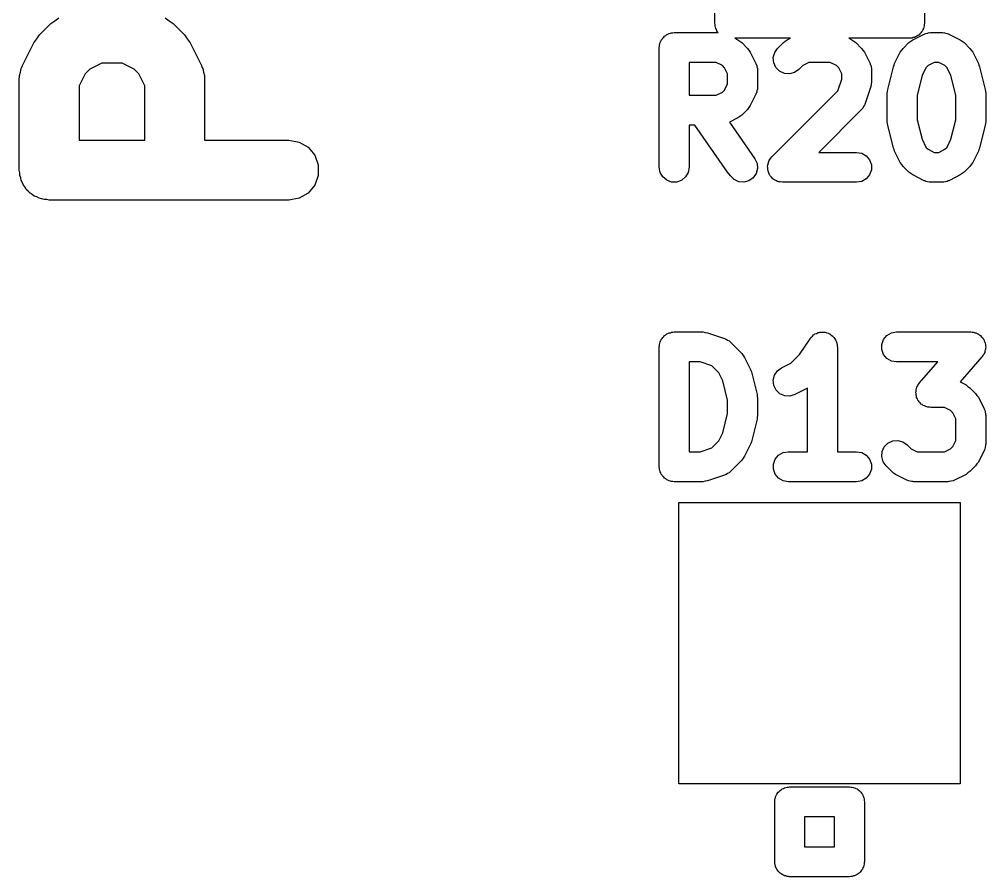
# Model space of a CAD drawing. Extents: x 25.3 to 49.5, y -85.5 to -24.8.
# Drawn here: x 37.163 to 41.262, y -58.864 to -55.228 of the extents above; entities that cross this region are included whole.
import ezdxf

# ---------------------------------------------------------------- set-up
doc = ezdxf.new("R2010")
doc.units = 0
doc.header["$MEASUREMENT"] = 0
doc.layers.add('BLACK', color=7, linetype='CONTINUOUS')

msp = doc.modelspace()

# ---------------------------------------------------------------- linework, layer by layer
at = {"layer": 'Black'}
for p, q in [((40.1129, -55.245), (40.1129, -54.61)), ((41.0019, -54.61), (41.0019, -55.245)), ((37.2482, -55.2943), (37.2966, -55.2459)), ((37.2966, -55.2459), (37.3133, -55.2342)), ((37.3133, -55.2342), (37.3296, -55.2221)), ((37.7818, -55.2221), (37.7982, -55.2342)), ((37.7982, -55.2342), (37.8149, -55.2459)), ((37.8149, -55.2459), (37.8632, -55.2943)), ((40.1139, -55.2505), (40.1129, -55.245)), ((40.1139, -55.256), (40.1139, -55.2505)), ((40.1158, -55.2612), (40.1139, -55.256)), ((41.0009, -55.256), (40.999, -55.2612)), ((41.0019, -55.245), (41.0009, -55.2505)), ((41.0009, -55.2505), (41.0009, -55.256)), ((37.2365, -55.311), (37.2482, -55.2943)), ((37.8632, -55.2943), (37.8749, -55.311)), ((39.8962, -55.3034), (39.8997, -55.2992)), ((39.8997, -55.2992), (39.9045, -55.2964)), ((39.9045, -55.2964), (39.9088, -55.2928)), ((39.9088, -55.2928), (39.914, -55.2909)), ((39.914, -55.2909), (39.9188, -55.2881)), ((39.9188, -55.2881), (39.9243, -55.2872)), ((39.9243, -55.2872), (39.9295, -55.2853)), ((39.9295, -55.2853), (39.9351, -55.2853)), ((39.9351, -55.2853), (39.9405, -55.2843)), ((39.9405, -55.2843), (40.1269, -55.2843)), ((40.1167, -55.2667), (40.1158, -55.2612)), ((40.1195, -55.2715), (40.1167, -55.2667)), ((40.1214, -55.2767), (40.1195, -55.2715)), ((40.125, -55.281), (40.1214, -55.2767)), ((40.1269, -55.2843), (40.125, -55.281)), ((40.9523, -55.3152), (41.0007, -55.291)), ((40.9744, -55.2964), (40.9701, -55.3)), ((40.9792, -55.2936), (40.9744, -55.2964)), ((40.9828, -55.2894), (40.9792, -55.2936)), ((40.987, -55.2858), (40.9828, -55.2894)), ((40.9898, -55.281), (40.987, -55.2858)), ((40.9934, -55.2767), (40.9898, -55.281)), ((40.9953, -55.2715), (40.9934, -55.2767)), ((40.9981, -55.2667), (40.9953, -55.2715)), ((40.999, -55.2612), (40.9981, -55.2667)), ((41.0007, -55.291), (41.0042, -55.29)), ((41.0042, -55.29), (41.0074, -55.2881)), ((41.0074, -55.2881), (41.0147, -55.2868)), ((41.0147, -55.2868), (41.0219, -55.2847)), ((41.0219, -55.2847), (41.0255, -55.2849)), ((41.0255, -55.2849), (41.0291, -55.2843)), ((41.0291, -55.2843), (41.0775, -55.2843)), ((41.0775, -55.2843), (41.0811, -55.2849)), ((41.0811, -55.2849), (41.0848, -55.2847)), ((41.0848, -55.2847), (41.0919, -55.2868)), ((41.0919, -55.2868), (41.0992, -55.2881)), ((41.0992, -55.2881), (41.1024, -55.29)), ((41.1024, -55.29), (41.1059, -55.291)), ((41.1059, -55.291), (41.1543, -55.3152)), ((37.176, -55.4241), (37.2244, -55.3273)), ((37.2244, -55.3273), (37.2365, -55.311)), ((37.8749, -55.311), (37.887, -55.3273)), ((37.887, -55.3273), (37.9354, -55.4241)), ((39.878, -55.3368), (39.8799, -55.3316)), ((39.878, -55.3423), (39.878, -55.3368)), ((39.8799, -55.3316), (39.8809, -55.3261)), ((39.8809, -55.3261), (39.8836, -55.3213)), ((39.8836, -55.3213), (39.8855, -55.3161)), ((39.8855, -55.3161), (39.8891, -55.3118)), ((39.8891, -55.3118), (39.8919, -55.307)), ((39.8919, -55.307), (39.8962, -55.3034)), ((40.4336, -55.3085), (40.1974, -55.3085)), ((40.1974, -55.3085), (40.2108, -55.3152)), ((40.2108, -55.3152), (40.219, -55.3213)), ((40.219, -55.3213), (40.2273, -55.3271)), ((40.2273, -55.3271), (40.2515, -55.3513)), ((40.3795, -55.3513), (40.4036, -55.3271)), ((40.4036, -55.3271), (40.412, -55.3213)), ((40.412, -55.3213), (40.4201, -55.3152)), ((40.4201, -55.3152), (40.4336, -55.3085)), ((40.9384, -55.3085), (40.6812, -55.3085)), ((40.6812, -55.3085), (40.6947, -55.3152)), ((40.6947, -55.3152), (40.7028, -55.3213)), ((40.7028, -55.3213), (40.7112, -55.3271)), ((40.7112, -55.3271), (40.7353, -55.3513)), ((40.9116, -55.3513), (40.9358, -55.3271)), ((40.9358, -55.3271), (40.9442, -55.3213)), ((40.9439, -55.3075), (40.9384, -55.3085)), ((40.9494, -55.3075), (40.9439, -55.3075)), ((40.9442, -55.3213), (40.9523, -55.3152)), ((40.9546, -55.3056), (40.9494, -55.3075)), ((40.9601, -55.3047), (40.9546, -55.3056)), ((40.9649, -55.3019), (40.9601, -55.3047)), ((40.9701, -55.3), (40.9649, -55.3019)), ((41.1543, -55.3152), (41.1624, -55.3213)), ((41.1624, -55.3213), (41.1708, -55.3271)), ((41.1708, -55.3271), (41.195, -55.3513)), ((39.877, -55.3478), (39.878, -55.3423)), ((39.877, -55.8558), (39.877, -55.3478)), ((40.2515, -55.3513), (40.2574, -55.3596)), ((40.2574, -55.3596), (40.2634, -55.3678)), ((40.2634, -55.3678), (40.2876, -55.4162)), ((40.3611, -55.3907), (40.3668, -55.3694)), ((40.3668, -55.3694), (40.3795, -55.3513)), ((40.7353, -55.3513), (40.7412, -55.3596)), ((40.7412, -55.3596), (40.7472, -55.3678)), ((40.7472, -55.3678), (40.7714, -55.4162)), ((40.8756, -55.4162), (40.8997, -55.3678)), ((40.8997, -55.3678), (40.9058, -55.3596)), ((40.9058, -55.3596), (40.9116, -55.3513)), ((41.195, -55.3513), (41.2008, -55.3596)), ((41.2008, -55.3596), (41.2069, -55.3678)), ((41.2069, -55.3678), (41.2311, -55.4162)), ((37.5131, -55.4143), (37.4616, -55.4401)), ((37.5983, -55.4143), (37.5131, -55.4143)), ((37.6498, -55.4401), (37.5983, -55.4143)), ((40.004, -55.4113), (40.004, -55.5504)), ((40.1191, -55.4113), (40.004, -55.4113)), ((40.1448, -55.4242), (40.1191, -55.4113)), ((40.2876, -55.4162), (40.2887, -55.4197)), ((40.2887, -55.4197), (40.2905, -55.4229)), ((40.363, -55.4126), (40.3611, -55.3907)), ((40.3723, -55.4326), (40.363, -55.4126)), ((40.5119, -55.4113), (40.4862, -55.4242)), ((40.6029, -55.4113), (40.5119, -55.4113)), ((40.6286, -55.4242), (40.6029, -55.4113)), ((40.7714, -55.4162), (40.7725, -55.4197)), ((40.7725, -55.4197), (40.7743, -55.4229)), ((40.8736, -55.4228), (40.8756, -55.4162)), ((41.0441, -55.4113), (41.0183, -55.4242)), ((41.0625, -55.4113), (41.0441, -55.4113)), ((41.0883, -55.4242), (41.0625, -55.4113)), ((41.2311, -55.4162), (41.233, -55.4228)), ((37.1635, -55.4663), (37.1677, -55.4521)), ((37.1677, -55.4521), (37.1703, -55.4374)), ((37.1703, -55.4374), (37.1739, -55.4311)), ((37.1739, -55.4311), (37.176, -55.4241)), ((37.4424, -55.4593), (37.4166, -55.5108)), ((37.4616, -55.4401), (37.4424, -55.4593)), ((37.6691, -55.4593), (37.6498, -55.4401)), ((37.6948, -55.5108), (37.6691, -55.4593)), ((37.9354, -55.4241), (37.9375, -55.4311)), ((37.9375, -55.4311), (37.9412, -55.4374)), ((37.9412, -55.4374), (37.9437, -55.4521)), ((37.9437, -55.4521), (37.948, -55.4663)), ((40.1544, -55.4338), (40.1448, -55.4242)), ((40.1673, -55.4596), (40.1544, -55.4338)), ((40.1673, -55.5022), (40.1673, -55.4596)), ((40.2905, -55.4229), (40.2918, -55.4302)), ((40.2918, -55.4302), (40.2939, -55.4373)), ((40.2939, -55.4373), (40.2937, -55.441)), ((40.2937, -55.441), (40.2943, -55.4446)), ((40.2943, -55.4446), (40.2943, -55.5171)), ((40.3879, -55.4482), (40.3723, -55.4326)), ((40.4079, -55.4575), (40.3879, -55.4482)), ((40.4299, -55.4594), (40.4079, -55.4575)), ((40.4512, -55.4537), (40.4299, -55.4594)), ((40.4693, -55.4411), (40.4512, -55.4537)), ((40.4862, -55.4242), (40.4693, -55.4411)), ((40.6383, -55.4338), (40.6286, -55.4242)), ((40.6511, -55.4596), (40.6383, -55.4338)), ((40.6511, -55.4826), (40.6511, -55.4596)), ((40.7743, -55.4229), (40.7756, -55.4302)), ((40.7756, -55.4302), (40.7777, -55.4373)), ((40.7777, -55.4373), (40.7775, -55.441)), ((40.7775, -55.441), (40.7781, -55.4446)), ((40.7781, -55.4446), (40.7781, -55.493)), ((40.8466, -55.5259), (40.8707, -55.4292)), ((40.8707, -55.4292), (40.8736, -55.4228)), ((41.0087, -55.4338), (40.9923, -55.4667)), ((41.0183, -55.4242), (41.0087, -55.4338)), ((41.0979, -55.4338), (41.0883, -55.4242)), ((41.1143, -55.4667), (41.0979, -55.4338)), ((41.233, -55.4228), (41.2359, -55.4292)), ((41.2359, -55.4292), (41.2601, -55.5259)), ((37.1626, -55.4809), (37.1639, -55.4736)), ((37.1626, -55.8679), (37.1626, -55.4809)), ((37.1639, -55.4736), (37.1635, -55.4663)), ((37.948, -55.4663), (37.9475, -55.4736)), ((37.9475, -55.4736), (37.9488, -55.4809)), ((37.9488, -55.4809), (37.9488, -55.7409)), ((40.1544, -55.5279), (40.1673, -55.5022)), ((40.6349, -55.5312), (40.6511, -55.4826)), ((40.7764, -55.503), (40.7749, -55.513)), ((40.7781, -55.493), (40.7764, -55.503)), ((40.9923, -55.4667), (40.9717, -55.5491)), ((41.1349, -55.5491), (41.1143, -55.4667)), ((37.4166, -55.5108), (37.4166, -55.7409)), ((37.6948, -55.7409), (37.6948, -55.5108)), ((40.1191, -55.5504), (40.1448, -55.5375)), ((40.1448, -55.5375), (40.1544, -55.5279)), ((40.2876, -55.5455), (40.2634, -55.5939)), ((40.2887, -55.542), (40.2876, -55.5455)), ((40.2905, -55.5389), (40.2887, -55.542)), ((40.2918, -55.5315), (40.2905, -55.5389)), ((40.2939, -55.5244), (40.2918, -55.5315)), ((40.2943, -55.5171), (40.2937, -55.5207)), ((40.2937, -55.5207), (40.2939, -55.5244)), ((40.3553, -55.8109), (40.6349, -55.5312)), ((40.7749, -55.513), (40.7507, -55.5856)), ((40.8447, -55.5413), (40.846, -55.5337)), ((40.8447, -55.6623), (40.8447, -55.5413)), ((40.846, -55.5337), (40.8466, -55.5259)), ((41.2601, -55.5259), (41.2606, -55.5337)), ((41.2606, -55.5337), (41.2619, -55.5413)), ((41.2619, -55.5413), (41.2619, -55.6623)), ((40.004, -55.5504), (40.1191, -55.5504)), ((40.7507, -55.5856), (40.7489, -55.5888)), ((40.9717, -55.5491), (40.9717, -55.6545)), ((41.1349, -55.6545), (41.1349, -55.5491)), ((40.2515, -55.6104), (40.2273, -55.6346)), ((40.2574, -55.6021), (40.2515, -55.6104)), ((40.2634, -55.5939), (40.2574, -55.6021)), ((40.7353, -55.6104), (40.5535, -55.7923)), ((40.7374, -55.6074), (40.7353, -55.6104)), ((40.7402, -55.605), (40.7374, -55.6074)), ((40.7437, -55.5985), (40.7402, -55.605)), ((40.748, -55.5924), (40.7437, -55.5985)), ((40.7489, -55.5888), (40.748, -55.5924)), ((40.2108, -55.6465), (40.1745, -55.6647)), ((40.1745, -55.6647), (40.2828, -55.8194)), ((40.219, -55.6404), (40.2108, -55.6465)), ((40.2273, -55.6346), (40.219, -55.6404)), ((40.846, -55.6699), (40.8447, -55.6623)), ((40.9717, -55.6545), (40.9923, -55.7369)), ((41.1143, -55.7369), (41.1349, -55.6545)), ((41.2619, -55.6623), (41.2606, -55.6699)), ((40.004, -55.6774), (40.004, -55.8558)), ((40.0284, -55.6774), (40.004, -55.6774)), ((40.1673, -55.8758), (40.0284, -55.6774)), ((40.8466, -55.6777), (40.846, -55.6699)), ((40.8707, -55.7744), (40.8466, -55.6777)), ((41.2601, -55.6777), (41.2359, -55.7744)), ((41.2606, -55.6699), (41.2601, -55.6777)), ((37.4166, -55.7409), (37.6948, -55.7409)), ((37.9488, -55.7409), (38.3056, -55.7409)), ((38.3056, -55.7409), (38.3491, -55.7486)), ((38.3491, -55.7486), (38.3873, -55.7706)), ((40.9923, -55.7369), (41.0087, -55.7698)), ((41.0979, -55.7698), (41.1143, -55.7369)), ((38.3873, -55.7706), (38.4156, -55.8044)), ((40.8736, -55.7808), (40.8707, -55.7744)), ((40.8756, -55.7874), (40.8736, -55.7808)), ((40.8997, -55.8358), (40.8756, -55.7874)), ((41.0087, -55.7698), (41.0183, -55.7794)), ((41.0183, -55.7794), (41.0441, -55.7923)), ((41.0625, -55.7923), (41.0883, -55.7794)), ((41.0883, -55.7794), (41.0979, -55.7698)), ((41.2311, -55.7874), (41.2069, -55.8358)), ((41.233, -55.7808), (41.2311, -55.7874)), ((41.2359, -55.7744), (41.233, -55.7808)), ((38.4156, -55.8044), (38.4307, -55.8459)), ((40.2828, -55.8194), (40.2922, -55.8394)), ((40.3405, -55.837), (40.3426, -55.829)), ((40.3426, -55.829), (40.3442, -55.8267)), ((40.3442, -55.8267), (40.3452, -55.8241)), ((40.3452, -55.8241), (40.3505, -55.8177)), ((40.3505, -55.8177), (40.3553, -55.8109)), ((40.5535, -55.7923), (40.7146, -55.7923)), ((40.7146, -55.7923), (40.7364, -55.7961)), ((40.7364, -55.7961), (40.7555, -55.8072)), ((40.7555, -55.8072), (40.7696, -55.8241)), ((40.7696, -55.8241), (40.7772, -55.8448)), ((41.0441, -55.7923), (41.0625, -55.7923)), ((37.1645, -55.8788), (37.1626, -55.8679)), ((38.4307, -55.8459), (38.4307, -55.89)), ((39.8809, -55.8775), (39.877, -55.8558)), ((40.004, -55.8558), (40.0002, -55.8775)), ((40.2941, -55.8614), (40.2884, -55.8827)), ((40.2922, -55.8394), (40.2941, -55.8614)), ((40.3369, -55.8503), (40.3376, -55.8476)), ((40.3376, -55.8585), (40.3369, -55.8503)), ((40.3376, -55.8448), (40.3405, -55.837)), ((40.3376, -55.8476), (40.3376, -55.8448)), ((40.3376, -55.8668), (40.3376, -55.8585)), ((40.3386, -55.8695), (40.3376, -55.8668)), ((40.3388, -55.8722), (40.3386, -55.8695)), ((40.3423, -55.8798), (40.3388, -55.8722)), ((40.7772, -55.8668), (40.7696, -55.8876)), ((40.7772, -55.8448), (40.7772, -55.8668)), ((40.9058, -55.844), (40.8997, -55.8358)), ((40.9116, -55.8523), (40.9058, -55.844)), ((40.9358, -55.8765), (40.9116, -55.8523)), ((41.195, -55.8523), (41.1708, -55.8765)), ((41.2008, -55.844), (41.195, -55.8523)), ((41.2069, -55.8358), (41.2008, -55.844)), ((37.1645, -55.89), (37.1645, -55.8788)), ((37.1683, -55.9004), (37.1645, -55.89)), ((37.1703, -55.9113), (37.1683, -55.9004)), ((37.1758, -55.921), (37.1703, -55.9113)), ((38.4307, -55.89), (38.4156, -55.9314)), ((39.8919, -55.8966), (39.8809, -55.8775)), ((39.9088, -55.9108), (39.8919, -55.8966)), ((39.9295, -55.9183), (39.9088, -55.9108)), ((39.9723, -55.9108), (39.9516, -55.9183)), ((39.9892, -55.8966), (39.9723, -55.9108)), ((40.0002, -55.8775), (39.9892, -55.8966)), ((40.1788, -55.8922), (40.1673, -55.8758)), ((40.1944, -55.9078), (40.1788, -55.8922)), ((40.2144, -55.9171), (40.1944, -55.9078)), ((40.2577, -55.9134), (40.2364, -55.9191)), ((40.2757, -55.9007), (40.2577, -55.9134)), ((40.2884, -55.8827), (40.2757, -55.9007)), ((40.3452, -55.8876), (40.3423, -55.8798)), ((40.347, -55.8897), (40.3452, -55.8876)), ((40.3481, -55.8922), (40.347, -55.8897)), ((40.354, -55.8981), (40.3481, -55.8922)), ((40.3593, -55.9045), (40.354, -55.8981)), ((40.3618, -55.9059), (40.3593, -55.9045)), ((40.3637, -55.9078), (40.3618, -55.9059)), ((40.3713, -55.9113), (40.3637, -55.9078)), ((40.3784, -55.9155), (40.3713, -55.9113)), ((40.7555, -55.9045), (40.7364, -55.9155)), ((40.7696, -55.8876), (40.7555, -55.9045)), ((40.9441, -55.8823), (40.9358, -55.8765)), ((40.9523, -55.8884), (40.9441, -55.8823)), ((41.0007, -55.9126), (40.9523, -55.8884)), ((41.0042, -55.9136), (41.0007, -55.9126)), ((41.0074, -55.9155), (41.0042, -55.9136)), ((41.1024, -55.9136), (41.0992, -55.9155)), ((41.1059, -55.9126), (41.1024, -55.9136)), ((41.1349, -55.8981), (41.1059, -55.9126)), ((41.1543, -55.8884), (41.1349, -55.8981)), ((41.1624, -55.8824), (41.1543, -55.8884)), ((41.1708, -55.8765), (41.1624, -55.8824)), ((37.1796, -55.9314), (37.1758, -55.921)), ((37.1868, -55.9399), (37.1796, -55.9314)), ((37.1923, -55.9495), (37.1868, -55.9399)), ((37.2008, -55.9567), (37.1923, -55.9495)), ((38.4156, -55.9314), (38.3873, -55.9652)), ((39.9516, -55.9183), (39.9295, -55.9183)), ((40.2364, -55.9191), (40.2144, -55.9171)), ((40.3812, -55.916), (40.3784, -55.9155)), ((40.3837, -55.9171), (40.3812, -55.916)), ((40.392, -55.9179), (40.3837, -55.9171)), ((40.4002, -55.9193), (40.392, -55.9179)), ((40.7146, -55.9193), (40.4002, -55.9193)), ((40.7364, -55.9155), (40.7146, -55.9193)), ((41.0147, -55.9168), (41.0074, -55.9155)), ((41.0219, -55.9189), (41.0147, -55.9168)), ((41.0255, -55.9187), (41.0219, -55.9189)), ((41.0291, -55.9193), (41.0255, -55.9187)), ((41.0775, -55.9193), (41.0291, -55.9193)), ((41.0811, -55.9187), (41.0775, -55.9193)), ((41.0848, -55.9189), (41.0811, -55.9187)), ((41.0919, -55.9168), (41.0848, -55.9189)), ((41.0992, -55.9155), (41.0919, -55.9168)), ((37.208, -55.9652), (37.2008, -55.9567)), ((37.2176, -55.9707), (37.208, -55.9652)), ((37.2261, -55.9779), (37.2176, -55.9707)), ((37.2366, -55.9817), (37.2261, -55.9779)), ((37.2462, -55.9872), (37.2366, -55.9817)), ((37.2571, -55.9892), (37.2462, -55.9872)), ((37.2676, -55.993), (37.2571, -55.9892)), ((37.2787, -55.993), (37.2676, -55.993)), ((37.2896, -55.9949), (37.2787, -55.993)), ((38.3056, -55.9949), (37.2896, -55.9949)), ((38.3491, -55.9872), (38.3056, -55.9949)), ((38.3873, -55.9652), (38.3491, -55.9872)), ((39.8962, -56.5734), (39.8997, -56.5692)), ((39.8997, -56.5692), (39.9045, -56.5664)), ((39.9045, -56.5664), (39.9088, -56.5628)), ((39.9088, -56.5628), (39.914, -56.5609)), ((39.914, -56.5609), (39.9188, -56.5581)), ((39.9188, -56.5581), (39.9243, -56.5572)), ((39.9243, -56.5572), (39.9295, -56.5553)), ((39.9295, -56.5553), (39.9351, -56.5553)), ((39.9351, -56.5553), (39.9405, -56.5543)), ((39.9405, -56.5543), (40.0615, -56.5543)), ((40.0615, -56.5543), (40.0715, -56.5561)), ((40.0715, -56.5561), (40.0816, -56.5576)), ((40.0816, -56.5576), (40.1541, -56.5818)), ((40.5267, -56.5721), (40.5319, -56.5666)), ((40.5319, -56.5666), (40.535, -56.5651)), ((40.535, -56.5651), (40.5377, -56.5628)), ((40.5377, -56.5628), (40.5449, -56.5602)), ((40.5449, -56.5602), (40.5517, -56.5569)), ((40.5517, -56.5569), (40.5552, -56.5565)), ((40.5552, -56.5565), (40.5585, -56.5553)), ((40.5585, -56.5553), (40.566, -56.5553)), ((40.566, -56.5553), (40.5736, -56.5544)), ((40.5736, -56.5544), (40.577, -56.5553)), ((40.577, -56.5553), (40.5805, -56.5553)), ((40.5805, -56.5553), (40.5876, -56.5579)), ((40.5876, -56.5579), (40.595, -56.5597)), ((40.595, -56.5597), (40.5979, -56.5616)), ((40.5979, -56.5616), (40.6012, -56.5628)), ((40.6012, -56.5628), (40.6071, -56.5677)), ((40.6071, -56.5677), (40.6134, -56.5719)), ((40.829, -56.5861), (40.8432, -56.5692)), ((40.8432, -56.5692), (40.8623, -56.5581)), ((40.8623, -56.5581), (40.884, -56.5543)), ((40.884, -56.5543), (41.1984, -56.5543)), ((41.1984, -56.5543), (41.2046, -56.5554)), ((41.2046, -56.5554), (41.2108, -56.5555)), ((41.2108, -56.5555), (41.2153, -56.5573)), ((41.2153, -56.5573), (41.2202, -56.5581)), ((41.2202, -56.5581), (41.2255, -56.5612)), ((41.2255, -56.5612), (41.2313, -56.5635)), ((41.2313, -56.5635), (41.235, -56.5667)), ((41.235, -56.5667), (41.2393, -56.5692)), ((41.2393, -56.5692), (41.2433, -56.5739)), ((39.878, -56.6068), (39.8799, -56.6016)), ((39.878, -56.6123), (39.878, -56.6068)), ((39.8799, -56.6016), (39.8809, -56.5961)), ((39.8809, -56.5961), (39.8836, -56.5913)), ((39.8836, -56.5913), (39.8855, -56.5861)), ((39.8855, -56.5861), (39.8891, -56.5818)), ((39.8891, -56.5818), (39.8919, -56.577)), ((39.8919, -56.577), (39.8962, -56.5734)), ((40.1541, -56.5818), (40.1574, -56.5835)), ((40.1574, -56.5835), (40.1609, -56.5844)), ((40.1609, -56.5844), (40.167, -56.5887)), ((40.167, -56.5887), (40.1735, -56.5923)), ((40.1735, -56.5923), (40.176, -56.595)), ((40.176, -56.595), (40.179, -56.5971)), ((40.179, -56.5971), (40.2273, -56.6455)), ((40.4718, -56.6499), (40.5167, -56.5826)), ((40.5167, -56.5826), (40.5191, -56.58)), ((40.5191, -56.58), (40.5209, -56.577)), ((40.5209, -56.577), (40.5267, -56.5721)), ((40.6134, -56.5719), (40.6154, -56.5747)), ((40.6154, -56.5747), (40.6181, -56.577)), ((40.6181, -56.577), (40.6219, -56.5836)), ((40.6219, -56.5836), (40.6264, -56.5897)), ((40.6264, -56.5897), (40.6274, -56.593)), ((40.6274, -56.593), (40.6292, -56.5961)), ((40.6292, -56.5961), (40.6305, -56.6035)), ((40.6305, -56.6035), (40.6326, -56.6108)), ((40.6326, -56.6108), (40.6324, -56.6143)), ((40.8214, -56.6068), (40.829, -56.5861)), ((40.8214, -56.6288), (40.8214, -56.6068)), ((41.2433, -56.5739), (41.2479, -56.578)), ((41.2479, -56.578), (41.2503, -56.5823)), ((41.2503, -56.5823), (41.2534, -56.5861)), ((41.2534, -56.5861), (41.2556, -56.5919)), ((41.2556, -56.5919), (41.2586, -56.5973)), ((41.2586, -56.5973), (41.2593, -56.6022)), ((41.2593, -56.6022), (41.261, -56.6068)), ((41.261, -56.6068), (41.261, -56.613)), ((39.877, -56.6178), (39.878, -56.6123)), ((39.877, -57.1258), (39.877, -56.6178)), ((40.2273, -56.6455), (40.2332, -56.6538)), ((40.4351, -56.6866), (40.4718, -56.6499)), ((40.6324, -56.6143), (40.633, -56.6178)), ((40.633, -56.6178), (40.633, -57.0623)), ((40.829, -56.6496), (40.8214, -56.6288)), ((40.8432, -56.6665), (40.829, -56.6496)), ((41.2534, -56.6496), (41.2494, -56.6543)), ((41.2551, -56.6449), (41.2534, -56.6496)), ((41.2577, -56.6408), (41.2551, -56.6449)), ((41.2589, -56.6347), (41.2577, -56.6408)), ((41.261, -56.6288), (41.2589, -56.6347)), ((41.261, -56.613), (41.2619, -56.6191)), ((41.2619, -56.6191), (41.261, -56.6239)), ((41.261, -56.6239), (41.261, -56.6288)), ((40.0512, -56.6813), (40.004, -56.6813)), ((40.004, -56.6813), (40.004, -57.0623)), ((40.0998, -56.6975), (40.0512, -56.6813)), ((40.2332, -56.6538), (40.2392, -56.662)), ((40.2392, -56.662), (40.2634, -56.7104)), ((40.396, -56.7062), (40.4351, -56.6866)), ((40.8623, -56.6775), (40.8432, -56.6665)), ((40.884, -56.6813), (40.8623, -56.6775)), ((41.0585, -56.6813), (40.884, -56.6813)), ((40.9813, -56.7695), (41.0585, -56.6813)), ((41.2462, -56.6596), (41.1531, -56.766)), ((41.2494, -56.6543), (41.2462, -56.6596)), ((40.1303, -56.728), (40.0998, -56.6975)), ((40.1467, -56.7609), (40.1303, -56.728)), ((40.2634, -56.7104), (40.2654, -56.717)), ((40.2654, -56.717), (40.2682, -56.7234)), ((40.2682, -56.7234), (40.2924, -56.8201)), ((40.3661, -56.7377), (40.3782, -56.7193)), ((40.3782, -56.7193), (40.396, -56.7062)), ((40.1673, -56.8433), (40.1467, -56.7609)), ((40.361, -56.7591), (40.3661, -56.7377)), ((40.3635, -56.7811), (40.361, -56.7591)), ((40.9741, -56.7796), (40.9781, -56.7748)), ((40.9781, -56.7748), (40.9813, -56.7695)), ((41.1531, -56.766), (41.1785, -56.7787)), ((40.3733, -56.8008), (40.3635, -56.7811)), ((40.3894, -56.8159), (40.3733, -56.8008)), ((40.4096, -56.8247), (40.3894, -56.8159)), ((40.5011, -56.7956), (40.4527, -56.8197)), ((40.506, -56.7919), (40.5011, -56.7956)), ((40.506, -57.0623), (40.506, -56.7919)), ((40.9656, -56.81), (40.9666, -56.8052)), ((40.9666, -56.8162), (40.9656, -56.81)), ((40.9666, -56.8003), (40.9687, -56.7945)), ((40.9666, -56.8052), (40.9666, -56.8003)), ((40.9666, -56.8224), (40.9666, -56.8162)), ((40.9687, -56.7945), (40.9699, -56.7884)), ((40.9699, -56.7884), (40.9724, -56.7842)), ((40.9724, -56.7842), (40.9741, -56.7796)), ((41.1785, -56.7787), (41.1866, -56.7848)), ((41.1866, -56.7848), (41.195, -56.7906)), ((41.195, -56.7906), (41.2192, -56.8148)), ((41.2192, -56.8148), (41.225, -56.8231)), ((40.1673, -56.9003), (40.1673, -56.8433)), ((40.2924, -56.8201), (40.293, -56.8279)), ((40.293, -56.8279), (40.2943, -56.8355)), ((40.2943, -56.8355), (40.2943, -56.9081)), ((40.4316, -56.826), (40.4096, -56.8247)), ((40.4527, -56.8197), (40.4316, -56.826)), ((40.9683, -56.827), (40.9666, -56.8224)), ((40.969, -56.8318), (40.9683, -56.827)), ((40.972, -56.8373), (40.969, -56.8318)), ((40.9741, -56.8431), (40.972, -56.8373)), ((40.9773, -56.8468), (40.9741, -56.8431)), ((40.9796, -56.8511), (40.9773, -56.8468)), ((40.9843, -56.8552), (40.9796, -56.8511)), ((40.9883, -56.86), (40.9843, -56.8552)), ((41.225, -56.8231), (41.2311, -56.8313)), ((41.2311, -56.8313), (41.2552, -56.8797)), ((40.9925, -56.8624), (40.9883, -56.86)), ((40.9962, -56.8657), (40.9925, -56.8624)), ((41.002, -56.8679), (40.9962, -56.8657)), ((41.0074, -56.871), (41.002, -56.8679)), ((41.0122, -56.8719), (41.0074, -56.871)), ((41.0168, -56.8736), (41.0122, -56.8719)), ((41.023, -56.8738), (41.0168, -56.8736)), ((41.0291, -56.8748), (41.023, -56.8738)), ((41.0867, -56.8748), (41.0291, -56.8748)), ((41.1125, -56.8877), (41.0867, -56.8748)), ((41.1221, -56.8973), (41.1125, -56.8877)), ((41.1349, -56.9231), (41.1221, -56.8973)), ((41.2552, -56.8797), (41.2563, -56.8832)), ((41.2563, -56.8832), (41.2581, -56.8864)), ((41.2581, -56.8864), (41.2594, -56.8937)), ((41.2594, -56.8937), (41.2615, -56.9008)), ((40.1467, -56.9827), (40.1673, -56.9003)), ((40.2924, -56.9235), (40.2682, -57.0203)), ((40.293, -56.9157), (40.2924, -56.9235)), ((40.2943, -56.9081), (40.293, -56.9157)), ((41.1349, -57.0141), (41.1349, -56.9231)), ((41.2615, -56.9008), (41.2613, -56.9045)), ((41.2613, -56.9045), (41.2619, -56.9081)), ((41.2619, -56.9081), (41.2619, -57.029)), ((40.0998, -57.0461), (40.1303, -57.0156)), ((40.1303, -57.0156), (40.1467, -56.9827)), ((40.2682, -57.0203), (40.2654, -57.0266)), ((40.8475, -57.0254), (40.8675, -57.0161)), ((40.8675, -57.0161), (40.8895, -57.0142)), ((40.8895, -57.0142), (40.9108, -57.0199)), ((40.9108, -57.0199), (40.9289, -57.0325)), ((41.1221, -57.0398), (41.1349, -57.0141)), ((40.0512, -57.0623), (40.0998, -57.0461)), ((40.2634, -57.0333), (40.2392, -57.0816)), ((40.2654, -57.0266), (40.2634, -57.0333)), ((40.8207, -57.083), (40.8226, -57.061)), ((40.8226, -57.061), (40.832, -57.041)), ((40.832, -57.041), (40.8475, -57.0254)), ((40.9289, -57.0325), (40.9458, -57.0494)), ((40.9458, -57.0494), (40.9715, -57.0623)), ((41.0867, -57.0623), (41.1125, -57.0494)), ((41.1125, -57.0494), (41.1221, -57.0398)), ((41.2552, -57.0574), (41.2311, -57.1058)), ((41.2563, -57.0539), (41.2552, -57.0574)), ((41.2581, -57.0508), (41.2563, -57.0539)), ((41.2594, -57.0434), (41.2581, -57.0508)), ((41.2615, -57.0363), (41.2594, -57.0434)), ((41.2619, -57.029), (41.2613, -57.0327)), ((41.2613, -57.0327), (41.2615, -57.0363)), ((40.004, -57.0623), (40.0512, -57.0623)), ((40.2273, -57.0981), (40.179, -57.1465)), ((40.2332, -57.0898), (40.2273, -57.0981)), ((40.2392, -57.0816), (40.2332, -57.0898)), ((40.3618, -57.1148), (40.3694, -57.0941)), ((40.3694, -57.0941), (40.3835, -57.0772)), ((40.3835, -57.0772), (40.4026, -57.0661)), ((40.4026, -57.0661), (40.4244, -57.0623)), ((40.4244, -57.0623), (40.506, -57.0623)), ((40.633, -57.0623), (40.7146, -57.0623)), ((40.7146, -57.0623), (40.7364, -57.0661)), ((40.7364, -57.0661), (40.7555, -57.0772)), ((40.7555, -57.0772), (40.7696, -57.0941)), ((40.7696, -57.0941), (40.7772, -57.1148)), ((40.8264, -57.1043), (40.8207, -57.083)), ((40.9715, -57.0623), (41.0867, -57.0623)), ((39.878, -57.1313), (39.877, -57.1258)), ((39.878, -57.1368), (39.878, -57.1313)), ((39.8799, -57.1421), (39.878, -57.1368)), ((39.8809, -57.1475), (39.8799, -57.1421)), ((40.3618, -57.1368), (40.3618, -57.1148)), ((40.3694, -57.1576), (40.3618, -57.1368)), ((40.7772, -57.1368), (40.7696, -57.1576)), ((40.7772, -57.1148), (40.7772, -57.1368)), ((40.8391, -57.1223), (40.8264, -57.1043)), ((40.8633, -57.1465), (40.8391, -57.1223)), ((41.2192, -57.1223), (41.195, -57.1465)), ((41.225, -57.114), (41.2192, -57.1223)), ((41.2311, -57.1058), (41.225, -57.114)), ((39.8836, -57.1523), (39.8809, -57.1475)), ((39.8855, -57.1576), (39.8836, -57.1523)), ((39.8891, -57.1618), (39.8855, -57.1576)), ((39.8919, -57.1666), (39.8891, -57.1618)), ((39.8962, -57.1702), (39.8919, -57.1666)), ((39.8997, -57.1745), (39.8962, -57.1702)), ((39.9045, -57.1772), (39.8997, -57.1745)), ((39.9088, -57.1808), (39.9045, -57.1772)), ((39.914, -57.1827), (39.9088, -57.1808)), ((39.9188, -57.1855), (39.914, -57.1827)), ((40.1541, -57.1619), (40.0816, -57.1861)), ((40.1574, -57.1601), (40.1541, -57.1619)), ((40.1609, -57.1592), (40.1574, -57.1601)), ((40.167, -57.1549), (40.1609, -57.1592)), ((40.1673, -57.1547), (40.167, -57.1549)), ((40.1735, -57.1514), (40.1673, -57.1547)), ((40.176, -57.1486), (40.1735, -57.1514)), ((40.179, -57.1465), (40.176, -57.1486)), ((40.3835, -57.1745), (40.3694, -57.1576)), ((40.4026, -57.1855), (40.3835, -57.1745)), ((40.7555, -57.1745), (40.7364, -57.1855)), ((40.7696, -57.1576), (40.7555, -57.1745)), ((40.8716, -57.1524), (40.8633, -57.1465)), ((40.8798, -57.1584), (40.8716, -57.1524)), ((40.9281, -57.1826), (40.8798, -57.1584)), ((40.9317, -57.1837), (40.9281, -57.1826)), ((40.9348, -57.1855), (40.9317, -57.1837)), ((41.1266, -57.1837), (41.1234, -57.1855)), ((41.1301, -57.1826), (41.1266, -57.1837)), ((41.1785, -57.1584), (41.1301, -57.1826)), ((41.1866, -57.1523), (41.1785, -57.1584)), ((41.195, -57.1465), (41.1866, -57.1523)), ((39.9243, -57.1864), (39.9188, -57.1855)), ((39.9295, -57.1883), (39.9243, -57.1864)), ((39.9351, -57.1883), (39.9295, -57.1883)), ((39.9405, -57.1893), (39.9351, -57.1883)), ((40.0615, -57.1893), (39.9405, -57.1893)), ((40.0715, -57.1875), (40.0615, -57.1893)), ((40.0816, -57.1861), (40.0715, -57.1875)), ((40.4244, -57.1893), (40.4026, -57.1855)), ((40.7146, -57.1893), (40.4244, -57.1893)), ((40.7364, -57.1855), (40.7146, -57.1893)), ((40.9422, -57.1868), (40.9348, -57.1855)), ((40.9493, -57.1889), (40.9422, -57.1868)), ((40.9529, -57.1887), (40.9493, -57.1889)), ((40.9565, -57.1893), (40.9529, -57.1887)), ((41.1017, -57.1893), (40.9565, -57.1893)), ((41.1053, -57.1887), (41.1017, -57.1893)), ((41.1089, -57.1889), (41.1053, -57.1887)), ((41.1161, -57.1868), (41.1089, -57.1889)), ((41.1234, -57.1855), (41.1161, -57.1868)), ((39.9605, -58.4708), (39.9605, -57.277)), ((39.9605, -57.277), (41.1543, -57.277)), ((41.1543, -57.277), (41.1543, -58.4708)), ((41.1543, -58.4708), (39.9605, -58.4708)), ((40.3896, -58.4984), (40.3944, -58.4956)), ((40.3944, -58.4956), (40.3986, -58.492)), ((40.3986, -58.492), (40.4039, -58.4901)), ((40.4039, -58.4901), (40.4087, -58.4873)), ((40.4087, -58.4873), (40.4141, -58.4864)), ((40.4141, -58.4864), (40.4194, -58.4845)), ((40.4194, -58.4845), (40.4249, -58.4845)), ((40.4249, -58.4845), (40.4304, -58.4835)), ((40.4304, -58.4835), (40.6844, -58.4835)), ((40.6844, -58.4835), (40.6899, -58.4845)), ((40.6899, -58.4845), (40.6954, -58.4845)), ((40.6954, -58.4845), (40.7006, -58.4864)), ((40.7006, -58.4864), (40.7061, -58.4873)), ((40.7061, -58.4873), (40.7109, -58.4901)), ((40.7109, -58.4901), (40.7161, -58.492)), ((40.7161, -58.492), (40.7204, -58.4956)), ((40.7204, -58.4956), (40.7252, -58.4984)), ((40.3679, -58.536), (40.3698, -58.5307)), ((40.3679, -58.5415), (40.3679, -58.536)), ((40.3698, -58.5307), (40.3707, -58.5253)), ((40.3707, -58.5253), (40.3735, -58.5205)), ((40.3735, -58.5205), (40.3754, -58.5152)), ((40.3754, -58.5152), (40.379, -58.511)), ((40.379, -58.511), (40.3818, -58.5062)), ((40.3818, -58.5062), (40.386, -58.5026)), ((40.386, -58.5026), (40.3896, -58.4984)), ((40.7252, -58.4984), (40.7288, -58.5026)), ((40.7288, -58.5026), (40.733, -58.5062)), ((40.733, -58.5062), (40.7358, -58.511)), ((40.7358, -58.511), (40.7394, -58.5152)), ((40.7394, -58.5152), (40.7413, -58.5205)), ((40.7413, -58.5205), (40.7441, -58.5253)), ((40.7441, -58.5253), (40.745, -58.5307)), ((40.745, -58.5307), (40.7469, -58.536)), ((40.7469, -58.536), (40.7469, -58.5415)), ((40.3669, -58.547), (40.3679, -58.5415)), ((40.3669, -58.801), (40.3669, -58.547)), ((40.7469, -58.5415), (40.7479, -58.547)), ((40.7479, -58.547), (40.7479, -58.801)), ((40.6209, -58.6105), (40.4939, -58.6105)), ((40.4939, -58.6105), (40.4939, -58.7375)), ((40.6209, -58.7375), (40.6209, -58.6105)), ((40.4939, -58.7375), (40.6209, -58.7375)), ((40.3679, -58.8065), (40.3669, -58.801)), ((40.3679, -58.812), (40.3679, -58.8065)), ((40.3698, -58.8172), (40.3679, -58.812)), ((40.3707, -58.8227), (40.3698, -58.8172)), ((40.3735, -58.8275), (40.3707, -58.8227)), ((40.7441, -58.8227), (40.7413, -58.8275)), ((40.745, -58.8172), (40.7441, -58.8227)), ((40.7469, -58.812), (40.745, -58.8172)), ((40.7479, -58.801), (40.7469, -58.8065)), ((40.7469, -58.8065), (40.7469, -58.812)), ((40.3754, -58.8327), (40.3735, -58.8275)), ((40.379, -58.837), (40.3754, -58.8327)), ((40.3818, -58.8418), (40.379, -58.837)), ((40.386, -58.8454), (40.3818, -58.8418)), ((40.3896, -58.8496), (40.386, -58.8454)), ((40.3944, -58.8524), (40.3896, -58.8496)), ((40.3986, -58.856), (40.3944, -58.8524)), ((40.4039, -58.8579), (40.3986, -58.856)), ((40.4087, -58.8607), (40.4039, -58.8579)), ((40.4141, -58.8616), (40.4087, -58.8607)), ((40.4194, -58.8635), (40.4141, -58.8616)), ((40.4249, -58.8635), (40.4194, -58.8635)), ((40.4304, -58.8645), (40.4249, -58.8635)), ((40.6844, -58.8645), (40.4304, -58.8645)), ((40.6899, -58.8635), (40.6844, -58.8645)), ((40.6954, -58.8635), (40.6899, -58.8635)), ((40.7006, -58.8616), (40.6954, -58.8635)), ((40.7061, -58.8607), (40.7006, -58.8616)), ((40.7109, -58.8579), (40.7061, -58.8607)), ((40.7161, -58.856), (40.7109, -58.8579)), ((40.7204, -58.8524), (40.7161, -58.856)), ((40.7252, -58.8496), (40.7204, -58.8524)), ((40.7288, -58.8454), (40.7252, -58.8496)), ((40.733, -58.8418), (40.7288, -58.8454)), ((40.7358, -58.837), (40.733, -58.8418)), ((40.7394, -58.8327), (40.7358, -58.837)), ((40.7413, -58.8275), (40.7394, -58.8327))]:
    msp.add_line(p, q, dxfattribs=at)

doc.saveas('drawing.dxf')
